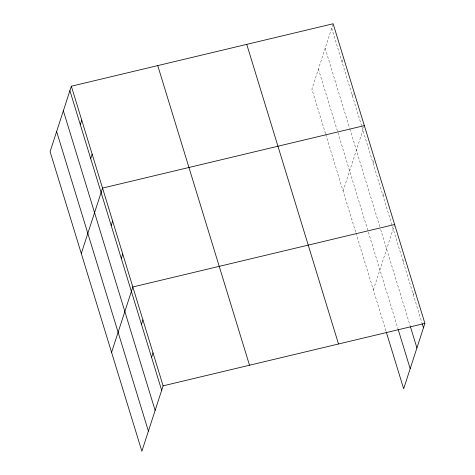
<?xml version="1.0" encoding="UTF-8"?>
<svg xmlns="http://www.w3.org/2000/svg" width="475" height="475" viewBox="0 0 475 475"><rect width="100%" height="100%" fill="white"/><g stroke="black" fill="none" stroke-linecap="round" stroke-linejoin="round"><path stroke-width="0.36" stroke-dasharray="2.38 1.78" d="M332.933 24.385L311.885 89.157L325.535 133.724M342.089 62.166L343.538 57.707M352.492 96.122L353.733 92.298M343.087 191.027L364.337 125.62M372.988 163.038L374.431 158.579M383.082 195.997L384.524 191.538M373.368 289.904L394.624 224.497M403.269 261.915L404.718 257.456M413.363 294.874L414.812 290.415M331.692 28.203L361.808 126.54M362.027 127.247L421.954 322.923M325.155 48.319L349.642 128.262M349.855 128.968L379.768 226.628M380.623 229.431L410.263 326.206M318.422 69.041L397.943 328.694M325.755 134.431L355.757 232.4M355.971 233.1L386.044 331.277"/><path stroke-width="0.71" d="M71.345 86.218L50.095 151.626L141.859 451.25L163.115 385.843L71.345 86.218L333.141 23.75L424.905 323.374L403.655 388.782L386.258 331.978M80.299 124.634L81.748 120.181M90.701 158.591L92.15 154.138M81.296 253.496L102.547 188.094L364.337 125.62M111.192 225.506L112.64 221.053M121.285 258.465L122.734 254.012M111.577 352.373L132.828 286.971L394.624 224.497M141.479 324.383L142.922 319.93M151.572 357.343L153.015 352.889M163.115 385.843L424.905 323.374M422.168 323.623L423.457 327.827M410.477 326.907L416.919 347.943M398.163 329.395L410.186 368.665M246.751 44.365L338.515 343.989M157.742 65.603L249.506 365.228M69.902 90.677L161.666 390.302M63.365 110.788L155.129 410.412M56.632 131.516L148.396 431.14"/></g></svg>
